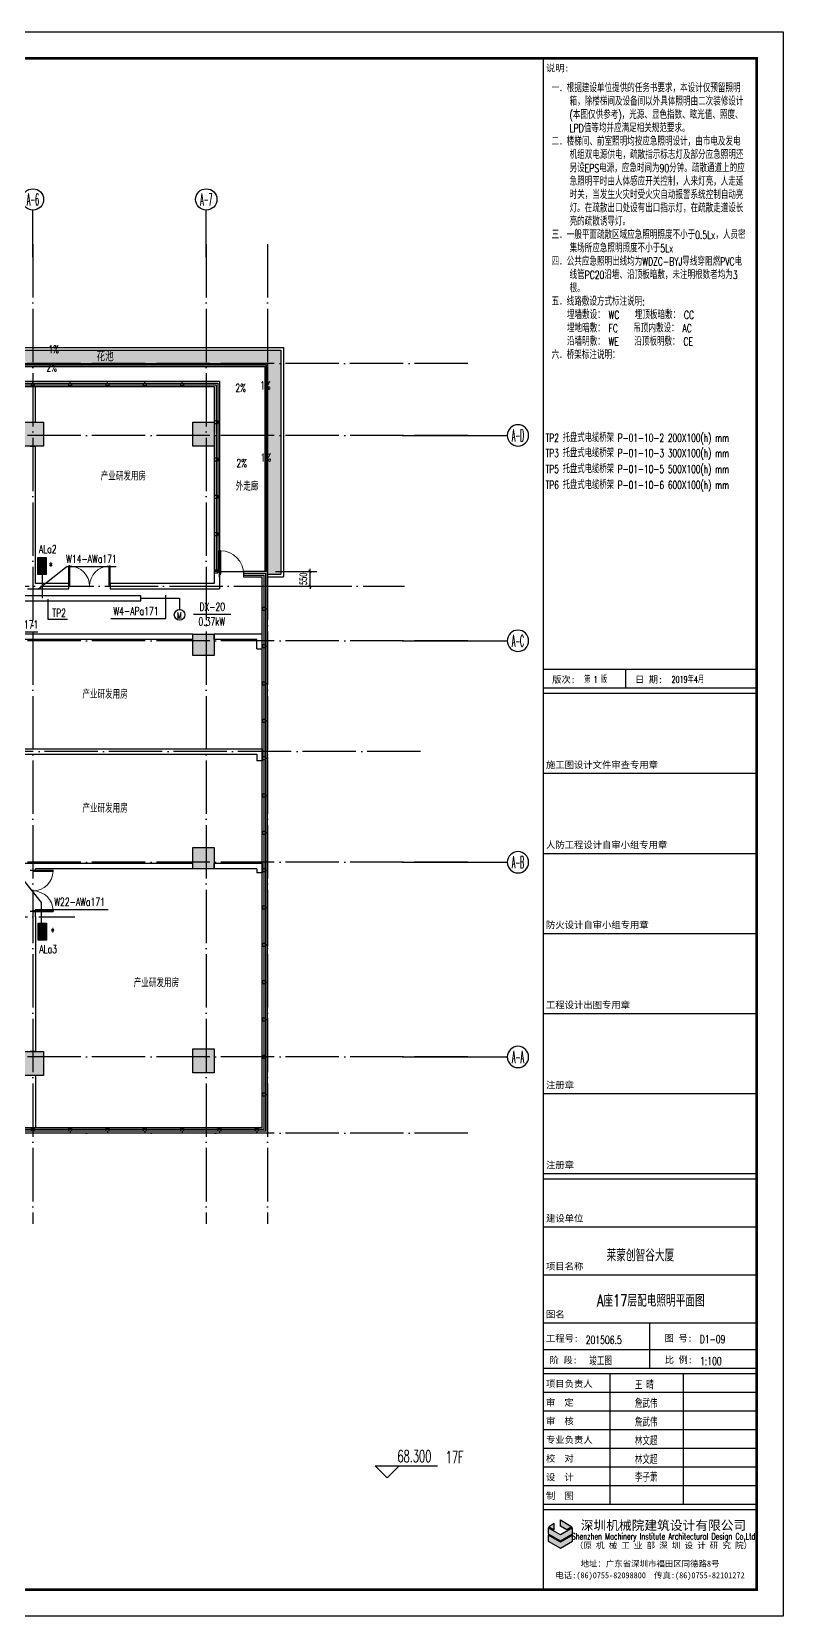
# Model space of a CAD drawing. Extents: x 1980812 to 2226895, y -554123 to 281606.
# Drawn here: x 2036719 to 2064912, y -204044 to -144644 of the extents above; entities that cross this region are included whole.
import ezdxf
from ezdxf.enums import TextEntityAlignment as Align

# ---------------------------------------------------------------- set-up
doc = ezdxf.new("R2010")
doc.units = 0
doc.header["$LTSCALE"] = 1000
doc.header["$MEASUREMENT"] = 0
doc.linetypes.add('DOTE', pattern=[2.42, 2, -0.2, 0.02, -0.2])
doc.layers.get('Defpoints').update_dxf_attribs({"color": 8})
for name, color, linetype in [('$TD_AUDIT_GENERATED_(158)', 8, 'Continuous'), ('$TD_AUDIT_GENERATED_(1F3)', 7, 'Continuous'), ('$TD_AUDIT_GENERATED_(24E)', 8, 'Continuous'), ('$TD_AUDIT_GENERATED_(2762)', 8, 'Continuous'), ('$TD_AUDIT_GENERATED_(276D)', 8, 'Continuous'), ('$TD_AUDIT_GENERATED_(FFA)', 8, 'Continuous'), ('1', 1, 'Continuous'), ('7', 7, 'Continuous'), ('A-FLOR-LAND', 8, 'Continuous'), ('AXIS', 7, 'Continuous'), ('AXIS_TEXT', 7, 'Continuous'), ('COLU', 8, 'Continuous'), ('COLU_HATCH', 8, 'Continuous'), ('CURTWALL', 8, 'Continuous'), ('DIM_ELEV', 8, 'Continuous'), ('DIM_SYMB', 8, 'Continuous'), ('dote', 8, 'DOTE'), ('DQ1', 1, 'Continuous'), ('DQ2', 2, 'Continuous'), ('DQ7', 7, 'Continuous'), ('DQK1', 1, 'Continuous'), ('DQK7', 7, 'Continuous'), ('DQqj', 1, 'Continuous'), ('PUB_DIM', 8, 'Continuous'), ('PUB_TEXT', 8, 'Continuous'), ('TK', 1, 'Continuous'), ('WALL', 7, 'Continuous'), ('WINDOW', 8, 'Continuous')]:
    doc.layers.add(name, color=color, linetype=linetype)
doc.styles.add('_TCH_AXIS', font='COMPLEX', dxfattribs={"bigfont": 'GBCBIG'})
doc.styles.add('_TCH_DIM', font='SIMPLEX', dxfattribs={"bigfont": 'GBCBIG'})
doc.styles.add('_TCH_DIM_T3', font='SIMPLEX', dxfattribs={"width": 0.705882, "bigfont": 'GBCBIG'})
doc.styles.add('COMPLEX', font='COMPLEX')
doc.styles.add('D8', font='txtw.shx', dxfattribs={"width": 0.7, "bigfont": 'hztxtw.shx'})
doc.styles.add('HEITI', font='simplex.shx', dxfattribs={"width": 0.6, "bigfont": 'hztxt.shx'})
doc.styles.add('HZTXTW', font='txtw.shx', dxfattribs={"width": 0.6, "bigfont": 'hztxtw.shx'})
doc.styles.add('SONGTI', font='', dxfattribs={"width": 1.1})
doc.styles.get('SONGTI').set_extended_font_data('NSimSun')
doc.dimstyles.new('_TCH_ARCH&&100', dxfattribs={"dimtxt": 255, "dimasz": 100, "dimexe": 250, "dimexo": 300, "dimgap": 122.5, "dimtad": 1, "dimdec": 0, "dimzin": 0, "dimdsep": 46, "dimtxsty": '_TCH_DIM_T3', "dimblk": 'ARCHTICK', "dimcen": 0.09, "dimclrt": 7, "dimazin": 2, "dimtfac": 1, "dimtdec": 0, "dimtix": 1, "dimtmove": 2, "dimatfit": 3, "dimfxl": 1, "dimtolj": 1, "dimtzin": 0, "dimarcsym": 0})

# ---------------------------------------------------------------- blocks, each defined once
blk = doc.blocks.new('_AXISO')
blk.add_circle((0, 0), 0.5)
at = {"layer": 'AXIS_TEXT', "style": 'COMPLEX', "width": 1.041667}
blk.add_attdef('A', text='', height=0.56, dxfattribs=at).set_placement((-0.25, -0.28), (0.25, -0.28), align=Align.FIT)
blk = doc.blocks.new('$TD_AUDIT_GENERATED_(9F)')
at = {"layer": 'AXIS'}
for p, q in [((40100, 29979), (40100, 31745)), ((46600, 29979), (46600, 31745)), ((53944, 23300), (57893, 23300)), ((53944, 15600), (57893, 15600)), ((53944, 7300), (57893, 7300)), ((53944, 0), (57893, 0))]:
    blk.add_line(p, q, dxfattribs=at)
at = {"layer": 'dote'}
for p, q in [((40100, 30469), (40100, -6248)), ((46600, 30469), (46600, -6248)), ((48900, 30469), (48900, -6248)), ((56411, 26000), (-8456, 26000)), ((56413, 23300), (-8454, 23300)), ((56413, 15600), (-8454, 15600)), ((54631, 11450), (37209, 11450)), ((56413, 7300), (-8454, 7300)), ((56413, 0), (-8454, 0)), ((56413, -2850), (-8454, -2850))]:
    blk.add_line(p, q, dxfattribs=at)
at = {"layer": 'AXIS'}
ref = blk.add_blockref('_AXISO', (40100, 32145), dxfattribs=dict(at, xscale=800, yscale=800, zscale=800))
ref.add_attrib('A', 'A-6', dxfattribs={"layer": 'AXIS_TEXT', "height": 452.5, "style": '_TCH_AXIS', "width": 0.344262}).set_placement((39874, 31919), (40326, 31919), align=Align.FIT)
ref = blk.add_blockref('_AXISO', (46600, 32145), dxfattribs=dict(at, xscale=800, yscale=800, zscale=800))
ref.add_attrib('A', 'A-7', dxfattribs={"layer": 'AXIS_TEXT', "height": 452.5, "style": '_TCH_AXIS', "width": 0.344262}).set_placement((46374, 31919), (46826, 31919), align=Align.FIT)
ref = blk.add_blockref('_AXISO', (58293, 23300), dxfattribs=dict(at, xscale=-800, yscale=800, zscale=800))
ref.add_attrib('A', 'A-D', dxfattribs={"layer": 'AXIS_TEXT', "height": 452.5, "style": '_TCH_AXIS', "width": 0.328125}).set_placement((58066, 23074), (58519, 23074), align=Align.FIT)
ref = blk.add_blockref('_AXISO', (58293, 15600), dxfattribs=dict(at, xscale=-800, yscale=800, zscale=800))
ref.add_attrib('A', 'A-C', dxfattribs={"layer": 'AXIS_TEXT', "height": 452.5, "style": '_TCH_AXIS', "width": 0.33871}).set_placement((58066, 15374), (58519, 15374), align=Align.FIT)
ref = blk.add_blockref('_AXISO', (58293, 7300), dxfattribs=dict(at, xscale=-800, yscale=800, zscale=800))
ref.add_attrib('A', 'A-B', dxfattribs={"layer": 'AXIS_TEXT', "height": 452.5, "style": '_TCH_AXIS', "width": 0.328125}).set_placement((58066, 7074), (58519, 7074), align=Align.FIT)
ref = blk.add_blockref('_AXISO', (58293, 0), dxfattribs=dict(at, xscale=-800, yscale=800, zscale=800))
ref.add_attrib('A', 'A-A', dxfattribs={"layer": 'AXIS_TEXT', "height": 452.5, "style": '_TCH_AXIS', "width": 0.323077}).set_placement((58066, -226), (58519, -226), align=Align.FIT)
blk = doc.blocks.new('$DorLib2D$00000002')
for p, q in [((-0.5, 0), (-0.5, 0.4875)), ((-0.475, 0.4875), (-0.5, 0.4875)), ((-0.475, 0), (-0.475, 0.4875)), ((0.475, 0), (0.475, 0.4875)), ((0.475, 0.4875), (0.5, 0.4875)), ((0.5, 0), (0.5, 0.4875)), ((-0.5, 0), (-0.475, 0)), ((0.5, 0), (0.475, 0))]:
    blk.add_line(p, q)
at = {"lineweight": 13}
for centre, start, end in [((-0.4875, 0), 0, 88.53072), ((0.4875, 0), 91.46928, 180)]:
    blk.add_arc(centre, 0.4875, start, end, dxfattribs=at)
blk = doc.blocks.new('$DorLib2D$00000001')
for p, q in [((0.45, 0.975), (0.5, 0.975)), ((0.45, 0), (0.45, 0.975)), ((0.5, 0), (0.5, 0.975)), ((0.5, 0), (0.45, 0))]:
    blk.add_line(p, q)
at = {"lineweight": 13}
blk.add_arc((0.475, 0), 0.975, 91.46928, 180, dxfattribs=at)
blk = doc.blocks.new('A$C204647D6')
at = {"layer": 'A-FLOR-LAND'}
h = blk.add_hatch(dxfattribs=at)
h.set_pattern_fill('GRASS', color=256, scale=50, angle=180)
h.set_pattern_definition([(270, (3055315.91, -461100.08), (99.7795475, -99.7795475), [26.458066, -173.101015]), (225, (3055315.91, -461100.08), (99.7796155, -99.7796155), [26.458066, -114.651615]), (315, (3055315.91, -461100.08), (99.7796155, 99.7796155), [26.458066, -114.651615])])
h.paths.add_polyline_path([(49400, -5200), (48900, -5200), (48900, 2700), (32150, 2700), (32150, 3200), (49400, 3200)])
at = {"layer": '$TD_AUDIT_GENERATED_(158)'}
for p, q in [((32050, 3300), (49500, 3300)), ((32150, 3200), (49400, 3200)), ((49400, 3200), (49400, -5200)), ((49500, 3300), (49500, -5300)), ((48900, -5200), (49400, -5200)), ((48900, -5300), (49500, -5300))]:
    blk.add_line(p, q, dxfattribs=at)
at = {"layer": '$TD_AUDIT_GENERATED_(24E)'}
for p, q in [((32150, 2700), (48900, 2700)), ((32250, 2650), (48850, 2650)), ((32250, 2580), (48800, 2580)), ((48800, 2600), (48800, -5100)), ((48850, 2650), (48850, -5100)), ((48900, 2700), (48900, -5100))]:
    blk.add_line(p, q, dxfattribs=at)
at = {"layer": 'CURTWALL'}
for p, q in [((35550, 2030), (40100, 2030)), ((35550, 1963), (40100, 1963)), ((35550, 1897), (40100, 1897)), ((35550, 1830), (40100, 1830)), ((40100, 2030), (47100, 2030)), ((40100, 1963), (47033, 1963)), ((40100, 1897), (46967, 1897)), ((40100, 1830), (46900, 1830)), ((46900, 1830), (46900, -5100)), ((46967, 1897), (46967, -5100)), ((47033, 1963), (47033, -5100)), ((47100, 2030), (47100, -5100)), ((47100, -5100), (46900, -5100)), ((47100, -5300), (47100, -5100)), ((48900, -5100), (48000, -5100)), ((48000, -5100), (48000, -5300)), ((48000, -5167), (48833, -5167)), ((48000, -5233), (48767, -5233)), ((48000, -5300), (48700, -5300)), ((48700, -25950), (48700, -5300)), ((48767, -26017), (48767, -5233)), ((48833, -26083), (48833, -5167)), ((48900, -26150), (48900, -5100)), ((40100, -25950), (35900, -25950)), ((40100, -26017), (35900, -26017)), ((40100, -26083), (35900, -26083)), ((48700, -25950), (40100, -25950)), ((48767, -26017), (40100, -26017)), ((48833, -26083), (40100, -26083)), ((40100, -26150), (35900, -26150)), ((48900, -26150), (40100, -26150))]:
    blk.add_line(p, q, dxfattribs=at)
at = {"layer": 'DIM_SYMB'}
for points in [[(41593, 2939, 0, 0, 0), (40656, 2939, 80, 0, 0), (40356, 2939, 0, 0, 0)], [(47893, 2588, 0, 0, 0), (48269, 1343, 80, 0, 0), (48355, 1056, 0, 0, 0)], [(49078, 2638, 0, 0, 0), (49078, 1337, 80, 0, 0), (49078, 1037, 0, 0, 0)], [(41501, 2206, 0, 0, 0), (40490, 2269, 80, 0, 0), (40191, 2287, 0, 0, 0)], [(49093, -1593, 0, 0, 0), (49093, -292, 80, 0, 0), (49093, 8, 0, 0, 0)], [(47934, -1848, 0, 0, 0), (48310, -603, 80, 0, 0), (48396, -316, 0, 0, 0)]]:
    blk.add_lwpolyline(points, format="xyseb", dxfattribs=at)
at = {"layer": 'dote'}
for p, q in [((6500, -5650), (54032, -5650)), ((-5658, -18050), (41673, -18050))]:
    blk.add_line(p, q, dxfattribs=at)
at = {"layer": 'WALL'}
for p, q in [((40200, 500), (40200, 1830)), ((40000, 500), (40200, 500)), ((40000, -400), (40200, -400)), ((40200, -5550), (40200, -400)), ((46900, -5100), (46900, -5550)), ((47100, -5100), (46900, -5100)), ((47100, -5100), (47100, -5750)), ((39900, -5750), (40100, -5750)), ((40100, -5750), (41450, -5750)), ((41450, -5550), (40200, -5550)), ((41450, -5750), (41450, -5550)), ((46900, -5550), (43000, -5550)), ((43000, -5550), (43000, -5750)), ((43000, -5750), (47100, -5750)), ((46100, -7450), (37700, -7450)), ((46100, -7650), (37900, -7650)), ((46100, -7650), (46100, -7450)), ((48600, -7450), (46900, -7450)), ((46900, -7650), (46900, -7450)), ((48500, -7650), (46900, -7650)), ((48500, -8000), (48500, -7650)), ((48700, -7450), (48600, -7450)), ((48700, -7650), (48700, -7450)), ((48700, -7650), (48700, -7650)), ((48700, -8000), (48700, -7650)), ((48500, -8000), (48700, -8000)), ((37900, -11750), (48600, -11750)), ((48600, -11750), (48700, -11750)), ((48700, -11750), (48700, -11950)), ((37900, -11950), (48500, -11950)), ((48500, -11950), (48500, -12200)), ((48700, -12200), (48500, -12200)), ((48700, -11950), (48700, -12200)), ((48700, -11950), (48700, -11950)), ((40100, -16050), (37900, -16050)), ((40000, -16300), (40200, -16300)), ((46100, -16050), (40100, -16050)), ((40200, -16300), (40200, -16250)), ((46100, -16250), (40200, -16250)), ((46100, -16250), (46100, -16050)), ((48700, -16050), (46900, -16050)), ((46900, -16250), (46900, -16050)), ((48500, -16250), (46900, -16250)), ((48500, -16250), (48500, -16400)), ((48700, -16400), (48500, -16400)), ((48700, -16050), (48700, -16400)), ((40200, -17850), (40000, -17850)), ((40200, -18050), (40200, -17850)), ((40200, -18050), (40200, -23100)), ((40200, -23100), (40000, -23100)), ((40200, -24000), (40000, -24000)), ((40200, -24000), (40200, -25950))]:
    blk.add_line(p, q, dxfattribs=at)
at = {"layer": 'WINDOW'}
blk.add_line((47100, -5100), (48000, -5100), dxfattribs=at)
for name, p, xscale, yscale, zscale, rotation in [('$DorLib2D$00000001', (47550, -5200), -900, 900, -900, 2.430883293544367e-09), ('$DorLib2D$00000002', (42225, -5650), -1550, 1550, -1550, 2.439905663796576e-09), ('$DorLib2D$00000002', (40100, -17075), -1550, 1550, -1550, 270.0000000041565)]:
    blk.add_blockref(name, p, dxfattribs=dict(at, xscale=xscale, yscale=yscale, zscale=zscale, rotation=rotation))
at = {"layer": '$TD_AUDIT_GENERATED_(1F3)', "style": 'HZTXTW', "width": 0.6}
blk.add_text('\\M+5BBA8\\M+5B3D8', height=400, rotation=0.00057, dxfattribs=at).set_placement((42805, 2977), align=Align.MIDDLE_CENTER)
at = {"layer": 'PUB_TEXT', "style": '_TCH_DIM', "width": 0.705882}
for s, p in [('1%', (40680, 3077)), ('2%', (40608, 2400)), ('2%', (47692, 1631)), ('1%', (48621, 1725)), ('2%', (47733, -1189)), ('1%', (48636, -977))]:
    blk.add_text(s, height=297.5, dxfattribs=at).set_placement(p)
blk = doc.blocks.new('A$C1FE24B19')
at = {"layer": '$TD_AUDIT_GENERATED_(1F3)', "style": 'D8', "width": 0.7}
for p in [(43491, -1537), (42805, -9712), (42805, -13987), (44731, -20529)]:
    blk.add_text('\\M+5B2FA\\M+5D2B5\\M+5D1D0\\M+5B7A2\\M+5D3C3\\M+5B7BF', height=300, rotation=0.00057, dxfattribs=at).set_placement(p, align=Align.MIDDLE_CENTER)
blk = doc.blocks.new('$TD_AUDIT_GENERATED_(2768)')
at = {"layer": '$TD_AUDIT_GENERATED_(276D)'}
blk.add_line((115028288, 22648046), (115028222, 22648046), dxfattribs=at)
for points in [[(115028222, 22648096), (115028225, 22648096), (115028225, 22647996), (115028222, 22647996)], [(115028288, 22648096), (115028422, 22648096), (115028422, 22647996), (115028288, 22647996)]]:
    blk.add_lwpolyline(points, close=True, dxfattribs=at)
blk = doc.blocks.new('$TD_AUDIT_GENERATED_(27E6)')
at = {"layer": 'WINDOW'}
for p, rotation in [((-22607946, 115030252), 270), ((-22606546, 115030252), 270), ((-22605146, 115030252), 270), ((-22603746, 115030252), 270), ((-22602346, 115030252), 270), ((22688146, -115054372), 90), ((22689546, -115054372), 90), ((22690946, -115054372), 90), ((22692346, -115054372), 90), ((22693746, -115054372), 90), ((22695146, -115054372), 90), ((22696546, -115054372), 90)]:
    blk.add_blockref('$TD_AUDIT_GENERATED_(2768)', p, dxfattribs=dict(at, rotation=rotation))
at = {"layer": 'WINDOW', "xscale": -1}
for p in [(115075322, -22647546), (115075322, -22648946), (115075322, -22650346), (115075322, -22651746), (115075322, -22653146), (115077122, -22654546), (115077122, -22655946), (115077122, -22657346), (115077122, -22658746), (115077122, -22660146), (115077122, -22661546), (115077122, -22662946), (115077122, -22664346), (115077122, -22665746), (115077122, -22667146), (115077122, -22668546), (115077122, -22669946), (115077122, -22671346), (115077122, -22672746)]:
    blk.add_blockref('$TD_AUDIT_GENERATED_(2768)', p, dxfattribs=at)
blk = doc.blocks.new('$TD_AUDIT_GENERATED_(3B77)')
at = {"layer": 'COLU_HATCH'}
h = blk.add_hatch(color=256, dxfattribs=at)
h.dxf.hatch_style = 1
h.paths.add_polyline_path([(39700, 23800), (40500, 23800), (40500, 22900), (39700, 22900)])
h = blk.add_hatch(color=256, dxfattribs=at)
h.dxf.hatch_style = 1
h.paths.add_polyline_path([(46100, 23800), (46900, 23800), (46900, 22900), (46100, 22900)])
h = blk.add_hatch(color=256, dxfattribs=at)
h.dxf.hatch_style = 1
h.paths.add_polyline_path([(46900, 15850), (46900, 15050), (46100, 15050), (46100, 15850)])
h = blk.add_hatch(color=256, dxfattribs=at)
h.dxf.hatch_style = 1
h.paths.add_polyline_path([(46100, 7050), (46100, 7850), (46900, 7850), (46900, 7050)])
h = blk.add_hatch(color=256, dxfattribs=at)
h.dxf.hatch_style = 1
h.paths.add_polyline_path([(39700, 200), (40500, 200), (40500, -700), (39700, -700)])
h = blk.add_hatch(color=256, dxfattribs=at)
h.dxf.hatch_style = 1
h.paths.add_polyline_path([(46100, -600), (46100, 300), (46900, 300), (46900, -600)])
at = {"layer": 'COLU'}
for points in [[(39700, 23800), (40500, 23800), (40500, 22900), (39700, 22900)], [(46100, 23800), (46900, 23800), (46900, 22900), (46100, 22900)], [(46900, 15850), (46900, 15050), (46100, 15050), (46100, 15850)], [(46100, 7050), (46100, 7850), (46900, 7850), (46900, 7050)], [(39700, 200), (40500, 200), (40500, -700), (39700, -700)], [(46100, -600), (46100, 300), (46900, 300), (46900, -600)]]:
    blk.add_lwpolyline(points, close=True, dxfattribs=at)
blk = doc.blocks.new('_ArchTick')
at = {"color": 0, "linetype": 'ByBlock', "const_width": 0.4}
blk.add_lwpolyline([(-0.5, -0.5), (0.5, 0.5)], dxfattribs=at)
blk = doc.blocks.new('*D221')
at = {"layer": 'Defpoints', "color": 0, "transparency": 16777216}
for p in [(2045567, -164878), (2047159, -164878), (2045567, -165428)]:
    blk.add_point(p, dxfattribs=at)
at = {"layer": 'PUB_DIM', "color": 0, "lineweight": -2, "transparency": 16777216}
for p, q in [((2045867, -164878), (2047409, -164878)), ((2047159, -164878), (2047159, -164778)), ((2047159, -165428), (2047159, -164878)), ((2045867, -165428), (2047409, -165428)), ((2047159, -165428), (2047159, -165528))]:
    blk.add_line(p, q, dxfattribs=at)
at = {"layer": 'PUB_DIM', "color": 0, "lineweight": -2, "transparency": 16777216, "xscale": 100, "yscale": 100, "zscale": 100}
for p, rotation in [((2047159, -164878), 270), ((2047159, -165428), 90)]:
    blk.add_blockref('_ArchTick', p, dxfattribs=dict(at, rotation=rotation))
at = {"layer": 'PUB_DIM', "color": 7, "transparency": 16777216, "insert": (2046909, -165153), "char_height": 255, "attachment_point": 5, "rotation": 90, "style": '_TCH_DIM_T3'}
blk.add_mtext('\\A1;550', dxfattribs=at)
blk = doc.blocks.new('*X245')
at = {"color": 0}
for p, q in [((8700, 8370), (9500, 8370)), ((8700, 8340), (9500, 8340)), ((8700, 8310), (9500, 8310)), ((8700, 8280), (9500, 8280)), ((8700, 8250), (9500, 8250)), ((8700, 8220), (9500, 8220)), ((8700, 8190), (9500, 8190)), ((8700, 8160), (9500, 8160)), ((8700, 8130), (9500, 8130)), ((8700, 8100), (9500, 8100)), ((8700, 8070), (9500, 8070)), ((8700, 8040), (9500, 8040)), ((8700, 8010), (9500, 8010))]:
    blk.add_line(p, q, dxfattribs=at)
blk = doc.blocks.new('XM')
at = {"layer": '1'}
for p, q in [((320, 168), (-320, 168)), ((-320, 168), (-320, -152)), ((320, -152), (320, 168)), ((-320, -152), (320, -152))]:
    blk.add_line(p, q, dxfattribs=at)
at = {"layer": '1', "xscale": 0.8, "yscale": 0.8, "zscale": 0.8}
blk.add_blockref('*X245', (-7280, -6552), dxfattribs=at)
blk = doc.blocks.new('dj')
at = {"layer": 'DQK1'}
blk.add_circle((0, 0), 200, dxfattribs=at)
at = {"layer": 'DQK7', "style": 'D8', "width": 0.7}
blk.add_text('M', height=250, dxfattribs=at).set_placement((-100, -150))
blk = doc.blocks.new('tu kuang A1 A')
at = {"layer": 'TK'}
h = blk.add_hatch(color=256, dxfattribs=at)
h.paths.add_polyline_path([(75976, 3247), (75738, 3384), (75738, 3611), (76172, 3360)])
h.paths.add_polyline_path([(75303, 3360), (75499, 3247), (75499, 3473)])
h.paths.add_polyline_path([(75280, 3095), (75738, 2831), (76195, 3095), (76195, 3321), (75738, 3057), (75280, 3321)])
h.paths.add_polyline_path([(75738, 2553), (76195, 2817), (76195, 3043), (75738, 2779), (75280, 3043), (75280, 2817)])
for p, q in [((75100, 1000), (75100, 58400)), ((83100, 1000), (83100, 58400)), ((75100, 35500), (83100, 35500)), ((78187, 34800), (78187, 35500)), ((75100, 34800), (83100, 34800)), ((75100, 34600), (83100, 34600)), ((75100, 31600), (83100, 31600)), ((75100, 28600), (83100, 28600)), ((75100, 25600), (83100, 25600)), ((75100, 22600), (83100, 22600)), ((75100, 19600), (83100, 19600)), ((75100, 16600), (83100, 16600)), ((75100, 16400), (83100, 16400)), ((75100, 16400), (83100, 16400)), ((75100, 16400), (83100, 16400)), ((75100, 16400), (83100, 16400)), ((75100, 16400), (83100, 16400)), ((75100, 14600), (83100, 14600)), ((75100, 14600), (83100, 14600)), ((75100, 14600), (83100, 14600)), ((75100, 14600), (83100, 14600)), ((75100, 14600), (83100, 14600)), ((75100, 12800), (83100, 12800)), ((75100, 11000), (83100, 11000)), ((79087, 9286), (79087, 11000)), ((75100, 10000), (83100, 10000)), ((75100, 9300), (83100, 9300)), ((75100, 9300), (83100, 9300)), ((75100, 9300), (83100, 9300)), ((75100, 9100), (83100, 9100)), ((77600, 4200), (77600, 9100)), ((80350, 4200), (80350, 9100)), ((75100, 8400), (83100, 8400)), ((75100, 7700), (83100, 7700)), ((75100, 7000), (83100, 7000)), ((75100, 6300), (83100, 6300)), ((75100, 5600), (83100, 5600)), ((75100, 4900), (83100, 4900)), ((75100, 4200), (83100, 4200)), ((75100, 4000), (83100, 4000)), ((83100, 1000), (75100, 1000))]:
    blk.add_line(p, q, dxfattribs=at)
for points in [[(0, 59400), (84100, 59400), (84100, 0), (0, 0)], [(75976, 3247), (75738, 3384), (75738, 3611), (76172, 3360)], [(75280, 3095), (75738, 2831), (76195, 3095), (76195, 3321), (75738, 3057), (75280, 3321)], [(75738, 2553), (76195, 2817), (76195, 3043), (75738, 2779), (75280, 3043), (75280, 2817)], [(75303, 3360), (75499, 3247), (75499, 3473)]]:
    blk.add_lwpolyline(points, close=True, dxfattribs=at)
at = {"layer": 'TK', "const_width": 100}
blk.add_lwpolyline([(83100, 1000), (83100, 58400), (2500, 58400), (2500, 1000)], close=True, dxfattribs=at)
at = {"layer": '7', "style": 'D8', "width": 0.7}
for s, height, p in [('\\M+5B5DA 1 \\M+5B0E6', 250, (76625, 34995)), ('2019\\M+5C4EA4\\M+5D4C2', 250, (79909, 34997)), ('201506.5', 300, (76689, 10210)), ('\\M+5BFA2\\M+5B9A4\\M+5CDBC', 300, (76820, 9408)), ('1:100', 300, (80977, 9415)), ('\\M+5CDF5 \\M+5C7E7', 300, (78530, 8510)), ('\\M+5D5B2\\M+5CEE4\\M+5CEB0', 300, (78530, 7816)), ('\\M+5D5B2\\M+5CEE4\\M+5CEB0', 300, (78530, 7116)), ('\\M+5C1D6\\M+5CEC4\\M+5B3AC', 300, (78530, 6414)), ('\\M+5C1D6\\M+5CEC4\\M+5B3AC', 300, (78530, 5714)), ('\\M+5C0EE\\M+5D7D3\\M+5CFF4', 300, (78530, 5048))]:
    blk.add_text(s, height=height, dxfattribs=at).set_placement(p)
at = {"layer": '7', "color": 1, "style": 'D8', "width": 0.7}
blk.add_text('\\M+5C0B3\\M+5C3C9\\M+5B4B4\\M+5D6C7\\M+5B9C8\\M+5B4F3\\M+5CFC3', height=450, dxfattribs=at).set_placement((77472, 13307))
at = {"layer": 'TK', "style": 'SONGTI'}
for s, p in [('\\M+5CBB5\\M+5C3F7:', (75198, 57909)), ('\\M+5B0E6\\M+5B4CE:', (75428, 34992)), ('\\M+5C8D5 \\M+5C6DA:', (78532, 34992)), ('\\M+5CAA9\\M+5B9A4\\M+5CDBC\\M+5C9E8\\M+5BCC6\\M+5CEC4\\M+5BCFE\\M+5C9F3\\M+5B2E9\\M+5D7A8\\M+5D3C3\\M+5D5C2', (75198, 31792)), ('\\M+5C8CB\\M+5B7C0\\M+5B9A4\\M+5B3CC\\M+5C9E8\\M+5BCC6\\M+5D7D4\\M+5C9F3\\M+5D0A1\\M+5D7E9\\M+5D7A8\\M+5D3C3\\M+5D5C2', (75198, 28792)), ('\\M+5B7C0\\M+5BBF0\\M+5C9E8\\M+5BCC6\\M+5D7D4\\M+5C9F3\\M+5D0A1\\M+5D7E9\\M+5D7A8\\M+5D3C3\\M+5D5C2', (75198, 25792)), ('\\M+5B9A4\\M+5B3CC\\M+5C9E8\\M+5BCC6\\M+5B3F6\\M+5CDBC\\M+5D7A8\\M+5D3C3\\M+5D5C2', (75198, 22792)), ('\\M+5D7A2\\M+5B2E1\\M+5D5C2', (75198, 19792)), ('\\M+5D7A2\\M+5B2E1\\M+5D5C2', (75198, 16792)), ('\\M+5BDA8\\M+5C9E8\\M+5B5A5\\M+5CEBB', (75198, 14792)), ('\\M+5CFEE\\M+5C4BF\\M+5C3FB\\M+5B3C6', (75198, 12992)), ('\\M+5CDBC\\M+5C3FB', (75198, 11192)), ('\\M+5B9A4\\M+5B3CC\\M+5BAC5:', (75198, 10294)), ('\\M+5B1C8 \\M+5C0FD:', (79649, 9492)), ('\\M+5CFEE\\M+5C4BF\\M+5B8BA\\M+5D4F0\\M+5C8CB', (75198, 8592)), ('\\M+5C9F3  \\M+5B6A8', (75198, 7892)), ('\\M+5C9F3  \\M+5BACB', (75198, 7192)), ('\\M+5D7A8\\M+5D2B5\\M+5B8BA\\M+5D4F0\\M+5C8CB', (75198, 6492)), ('\\M+5D0A3  \\M+5B6D4', (75198, 5792)), ('\\M+5C9E8  \\M+5BCC6', (75198, 5092)), ('\\M+5D6C6  \\M+5CDBC', (75198, 4392))]:
    blk.add_text(s, height=250, dxfattribs=at).set_placement(p)
for s, p in [('\\M+5CDBC \\M+5BAC5:', (80166, 10425)), ('\\M+5BDD7 \\M+5B6CE:', (75853, 9606))]:
    blk.add_text(s, height=250, dxfattribs=at).set_placement(p, align=Align.MIDDLE_CENTER)
for s, height, p in [('\\M+5C9EE\\M+5DBDA\\M+5BBFA\\M+5D0B5\\M+5D4BA\\M+5BDA8\\M+5D6FE\\M+5C9E8\\M+5BCC6\\M+5D3D0\\M+5CFDE\\M+5B9AB\\M+5CBBE', 350, (79605, 3238)), ('\\M+5A3A8\\M+5D4AD \\M+5BBFA \\M+5D0B5 \\M+5B9A4 \\M+5D2B5 \\M+5B2BF \\M+5C9EE \\M+5DBDA \\M+5C9E8 \\M+5BCC6 \\M+5D1D0 \\M+5BEBF \\M+5D4BA\\M+5A3A9', 228, (79605, 2543)), ('\\M+5B5D8\\M+5D6B7\\M+5A3BA\\M+5B9E3\\M+5B6AB\\M+5CAA1\\M+5C9EE\\M+5DBDA\\M+5CAD0\\M+5B8A3\\M+5CCEF\\M+5C7F8\\M+5CDAC\\M+5B5C2\\M+5C2B78\\M+5BAC5', 225.625, (79100, 1860)), ('\\M+5B5E7\\M+5BBB0:(86)0755-82098800  \\M+5B4AB\\M+5D5E6:(86)0755-82101272', 225.62, (79100, 1424))]:
    blk.add_text(s, height=height, dxfattribs=at).set_placement(p, align=Align.CENTER)
at = {"layer": 'TK', "style": 'HEITI', "width": 0.7}
blk.add_text('Shenzhen Machinery Institute Architectural Design Co,Ltd', height=229, dxfattribs=at).set_placement((79605, 2884), align=Align.CENTER)

msp = doc.modelspace()

# ---------------------------------------------------------------- linework, layer by layer
at = {"layer": 'DIM_ELEV'}
for p, q in [((2050057.1, -198855.2), (2049607.1, -198405.2)), ((2049607.1, -198405.2), (2051940.8, -198405.2)), ((2050057.1, -198855.2), (2050507.1, -198405.2))]:
    msp.add_line(p, q, dxfattribs=at)
at = {"layer": 'DQ2'}
msp.add_line((2037114.9, -164991.2), (2037114.9, -165876.3), dxfattribs=at)
for points in [[(2040811.5, -165877.9), (2042267.1, -165877.9), (2042267.1, -166303.3)], [(2037088, -178056.2), (2037088, -177282.5), (2036367, -176373.5)]]:
    msp.add_lwpolyline(points, dxfattribs=at)
at = {"layer": 'DQ7'}
for p, q in [((2038044.7, -164687.3), (2036975.6, -165537.8)), ((2038044.7, -164687.3), (2039891.5, -164687.3)), ((2037332.7, -166677.6), (2037332.7, -165911.3)), ((2041754, -166641), (2041754, -165769.5)), ((2038068, -166677.6), (2037332.7, -166677.6)), ((2039683.8, -166641), (2041754, -166641)), ((2042786.8, -166482.6), (2044195, -166482.6)), ((2034772.2, -167145.5), (2036955.4, -167145.5)), ((2036855.3, -177544.8), (2039592, -177544.8))]:
    msp.add_line(p, q, dxfattribs=at)
at = {"layer": 'DQqj', "ltscale": 0.15}
for p, q in [((2026727.3, -165777.9), (2040811.5, -165777.9)), ((2027576.9, -165977.9), (2040811.5, -165977.9)), ((2040811.5, -165977.9), (2040811.5, -165777.9))]:
    msp.add_line(p, q, dxfattribs=at)

# ---------------------------------------------------------------- block references
at = {"layer": '$TD_AUDIT_GENERATED_(1F3)'}
msp.add_blockref('A$C1FE24B19', (1996666.5, -159777.9), dxfattribs=at)
at = {"layer": '$TD_AUDIT_GENERATED_(2762)'}
msp.add_blockref('$TD_AUDIT_GENERATED_(27E6)', (1996666.5, -159777.9), dxfattribs=at)
at = {"layer": '$TD_AUDIT_GENERATED_(FFA)'}
msp.add_blockref('A$C204647D6', (1996666.5, -159777.9), dxfattribs=at)
at = {"layer": 'COLU'}
msp.add_blockref('$TD_AUDIT_GENERATED_(3B77)', (1996666.5, -183077.9), dxfattribs=at)
at = {"layer": 'DQ1', "ltscale": 0.15}
msp.add_blockref('dj', (2042267.1, -166503.3), dxfattribs=at)
at = {"layer": 'DQ2'}
msp.add_blockref('tu kuang A1 A', (1980812.3, -204044.1), dxfattribs=at)
at = {"layer": 'DQ2', "xscale": -1, "rotation": 270}
for p in [(2037098.9, -164671.2), (2037112, -178376.2)]:
    msp.add_blockref('XM', p, dxfattribs=at)
at = {"layer": 'WALL'}
msp.add_blockref('$TD_AUDIT_GENERATED_(9F)', (1996666.5, -183077.9), dxfattribs=at)

# ---------------------------------------------------------------- texts
at = {"layer": '$TD_AUDIT_GENERATED_(1F3)', "style": 'D8', "width": 0.7}
msp.add_text('\\M+5CDE2\\M+5D7DF\\M+5C0C8', height=300, rotation=0.000571, dxfattribs=at).set_placement((2044798.7, -161696.2), align=Align.MIDDLE_CENTER)
at = {"layer": '7', "style": 'D8', "width": 0.7}
msp.add_text('D1-09', height=300, dxfattribs=at).set_placement((2061776.8, -193803.2))
at = {"layer": 'DIM_ELEV', "color": 7, "style": 'HZTXTW', "width": 0.6}
for s, p in [('68.300', (2050437.9, -198267.6)), ('17F', (2052249.6, -198301.1))]:
    msp.add_text(s, height=450, dxfattribs=at).set_placement(p)
at = {"layer": 'DQ7', "style": 'D8', "width": 0.68}
for s, p in [('TP2 \\M+5CDD0\\M+5C5CC\\M+5CABD\\M+5B5E7\\M+5C0C2\\M+5C7C5\\M+5BCDC P-01-10-2 200X100(h) mm', (2055994.9, -160018)), ('TP3 \\M+5CDD0\\M+5C5CC\\M+5CABD\\M+5B5E7\\M+5C0C2\\M+5C7C5\\M+5BCDC P-01-10-3 300X100(h) mm', (2055994.9, -160589.8)), ('TP5 \\M+5CDD0\\M+5C5CC\\M+5CABD\\M+5B5E7\\M+5C0C2\\M+5C7C5\\M+5BCDC P-01-10-5 500X100(h) mm', (2055994.9, -161188.4)), ('TP6 \\M+5CDD0\\M+5C5CC\\M+5CABD\\M+5B5E7\\M+5C0C2\\M+5C7C5\\M+5BCDC P-01-10-6 600X100(h) mm', (2055994.9, -161785.7))]:
    msp.add_text(s, height=300, dxfattribs=at).set_placement(p)
at = {"layer": 'DQ7', "style": 'D8', "width": 0.7}
for s, p in [('ALa2', (2037321.4, -164036.3)), ('*', (2037437.9, -164683.3)), ('W14-AWa171', (2038959.6, -164406.8)), ('TP2', (2037747.3, -166431.4)), ('W4-APa171', (2040631.2, -166360.6)), ('DX-20', (2043491.4, -166202.2)), ('W15-AWa171', (2036018.7, -166865)), ('0.37kW', (2043474.3, -166756.6)), ('W22-AWa171', (2038515.5, -177264.3)), ('*', (2037507.5, -178388.3)), ('ALa3', (2037337.5, -179033.4))]:
    msp.add_text(s, height=300, dxfattribs=at).set_placement(p, align=Align.MIDDLE)
at = {"layer": 'DQ7', "color": 1, "style": 'D8', "width": 0.7}
msp.add_text('A\\M+5D7F917\\M+5B2E3\\M+5C5E4\\M+5B5E7\\M+5D5D5\\M+5C3F7\\M+5C6BD\\M+5C3E6\\M+5CDBC', height=450, dxfattribs=at).set_placement((2059940.3, -192436.9), align=Align.CENTER)
at = {"layer": 'DQ7', "insert": (2056220.2, -146609.3), "char_height": 300, "width": 7255.282, "attachment_point": 1, "style": 'D8'}
msp.add_mtext('\\pi-675,l675;\\M+5D2BB\\M+5A3AE\\M+5B8F9\\M+5BEDD\\M+5BDA8\\M+5C9E8\\M+5B5A5\\M+5CEBB\\M+5CCE1\\M+5B9A9\\M+5B5C4\\M+5C8CE\\M+5CEF1\\M+5CAE9\\M+5D2AA\\M+5C7F3\\M+5A3AC\\M+5B1BE\\M+5C9E8\\M+5BCC6\\M+5BDF6\\M+5D4A4\\M+5C1F4\\M+5D5D5\\M+5C3F7\\M+5CFE4\\M+5A3AC\\M+5B3FD\\M+5C2A5\\M+5CCDD\\M+5BCE4\\M+5BCB0\\M+5C9E8\\M+5B1B8\\M+5BCE4\\M+5D2D4\\M+5CDE2\\M+5BEDF\\M+5CCE5\\M+5D5D5\\M+5C3F7\\M+5D3C9\\M+5B6FE\\M+5B4CE\\M+5D7B0\\M+5D0DE\\M+5C9E8\\M+5BCC6(\\M+5B1BE\\M+5CDBC\\M+5BDF6\\M+5B9A9\\M+5B2CE\\M+5BFBC)\\M+5A3AC\\M+5B9E2\\M+5D4B4\\M+5A1A2\\M+5CFD4\\M+5C9AB\\M+5D6B8\\M+5CAFD\\M+5A1A2\\M+5D1A3\\M+5B9E2\\M+5D6B5\\M+5A1A2\\M+5D5D5\\M+5B6C8\\M+5A1A2LPD\\M+5D6B5\\M+5B5C8\\M+5BEF9\\M+5B2A2\\M+5D3A6\\M+5C2FA\\M+5D7E3\\M+5CFE0\\M+5B9D8\\M+5B9E6\\M+5B7B6\\M+5D2AA\\M+5C7F3\\M+5A1A3\\P\\M+5B6FE\\M+5A3AE\\M+5C2A5\\M+5CCDD\\M+5BCE4\\M+5A1A2\\M+5C7B0\\M+5CAD2\\M+5D5D5\\M+5C3F7\\M+5BEF9\\M+5B0B4\\M+5D3A6\\M+5BCB1\\M+5D5D5\\M+5C3F7\\M+5C9E8\\M+5BCC6\\M+5A3AC\\M+5D3C9\\M+5CAD0\\M+5B5E7\\M+5BCB0\\M+5B7A2\\M+5B5E7\\M+5BBFA\\M+5D7E9\\M+5CBAB\\M+5B5E7\\M+5D4B4\\M+5B9A9\\M+5B5E7\\M+5A3AC\\M+5CAE8\\M+5C9A2\\M+5D6B8\\M+5CABE\\M+5B1EA\\M+5D6BE\\M+5B5C6\\M+5BCB0\\M+5B2BF\\M+5B7D6\\M+5D3A6\\M+5BCB1\\M+5D5D5\\M+5C3F7\\M+5BBB9\\M+5C1ED\\M+5C9E8EPS\\M+5B5E7\\M+5D4B4\\M+5A3AC\\M+5D3A6\\M+5BCB1\\M+5CAB1\\M+5BCE4\\M+5CEAA90\\M+5B7D6\\M+5D6D3\\M+5A1A3\\M+5CAE8\\M+5C9A2\\M+5CDA8\\M+5B5C0\\M+5C9CF\\M+5B5C4\\M+5D3A6\\M+5BCB1\\M+5D5D5\\M+5C3F7\\M+5C6BD\\M+5CAB1\\M+5D3C9\\M+5C8CB\\M+5CCE5\\M+5B8D0\\M+5D3A6\\M+5BFAA\\M+5B9D8\\M+5BFD8\\M+5D6C6\\M+5A3AC\\M+5C8CB\\M+5C0B4\\M+5B5C6\\M+5C1C1\\M+5A3AC\\M+5C8CB\\M+5D7DF\\M+5D1D3\\M+5CAB1\\M+5B9D8\\M+5A3AC\\M+5B5B1\\M+5B7A2\\M+5C9FA\\M+5BBF0\\M+5D4D6\\M+5CAB1\\M+5CADC\\M+5BBF0\\M+5D4D6\\M+5D7D4\\M+5B6AF\\M+5B1A8\\M+5BEAF\\M+5CFB5\\M+5CDB3\\M+5BFD8\\M+5D6C6\\M+5D7D4\\M+5B6AF\\M+5C1C1\\M+5B5C6\\M+5A1A3\\M+5D4DA\\M+5CAE8\\M+5C9A2\\M+5B3F6\\M+5BFDA\\M+5B4A6\\M+5C9E8\\M+5D3D0\\M+5B3F6\\M+5BFDA\\M+5D6B8\\M+5CABE\\M+5B5C6\\M+5A3AC\\M+5D4DA\\M+5CAE8\\M+5C9A2\\M+5D7DF\\M+5B5C0\\M+5C9E8\\M+5B3A4\\M+5C1C1\\M+5B5C4\\M+5CAE8\\M+5C9A2\\M+5D3D5\\M+5B5BC\\M+5B5C6\\M+5A1A3\\P\\M+5C8FD\\M+5A3AE\\M+5D2BB\\M+5B0E3\\M+5C6BD\\M+5C3E6\\M+5CAE8\\M+5C9A2\\M+5C7F8\\M+5D3F2\\M+5D3A6\\M+5BCB1\\M+5D5D5\\M+5C3F7\\M+5D5D5\\M+5B6C8\\M+5B2BB\\M+5D0A1\\M+5D3DA0.5Lx\\M+5A3AC\\M+5C8CB\\M+5D4B1\\M+5C3DC\\M+5BCAF\\M+5B3A1\\M+5CBF9\\M+5D3A6\\M+5BCB1\\M+5D5D5\\M+5C3F7\\M+5D5D5\\M+5B6C8\\M+5B2BB\\M+5D0A1\\M+5D3DA5Lx\\P\\M+5CBC4\\M+5A3AE\\M+5B9AB\\M+5B9B2\\M+5D3A6\\M+5BCB1\\M+5D5D5\\M+5C3F7\\M+5B3F6\\M+5CFDF\\M+5BEF9\\M+5CEAAWDZC-BYJ\\M+5B5BC\\M+5CFDF\\M+5B4A9\\M+5D7E8\\M+5C8BCPVC\\M+5B5E7\\M+5CFDF\\M+5B9DCPC20\\M+5D1D8\\M+5C7BD\\M+5A1A2\\M+5D1D8\\M+5B6A5\\M+5B0E5\\M+5B0B5\\M+5B7F3\\M+5A3AC\\M+5CEB4\\M+5D7A2\\M+5C3F7\\M+5B8F9\\M+5CAFD\\M+5D5DF\\M+5BEF9\\M+5CEAA3\\M+5B8F9\\M+5A1A3\\P\\M+5CEE5\\M+5A3AE\\M+5CFDF\\M+5C2B7\\M+5B7F3\\M+5C9E8\\M+5B7BD\\M+5CABD\\M+5B1EA\\M+5D7A2\\M+5CBB5\\M+5C3F7:\\P    \\M+5C2F1\\M+5C7BD\\M+5B7F3\\M+5C9E8\\M+5A3BA WC    \\M+5C2F1\\M+5B6A5\\M+5B0E5\\M+5B0B5\\M+5B7F3\\M+5A3BA CC\\P    \\M+5C2F1\\M+5B5D8\\M+5B0B5\\M+5B7F3\\M+5A3BA FC    \\M+5B5F5\\M+5B6A5\\M+5C4DA\\M+5B7F3\\M+5C9E8\\M+5A3BA AC\\P    \\M+5D1D8\\M+5C7BD\\M+5C3F7\\M+5B7F3\\M+5A3BA WE    \\M+5D1D8\\M+5B6A5\\M+5B0E5\\M+5C3F7\\M+5B7F3\\M+5A3BA CE\\P\\M+5C1F9\\M+5A3AE\\M+5C7C5\\M+5BCDC\\M+5B1EA\\M+5D7A2\\M+5CBB5\\M+5C3F7\\M+5A3BA', dxfattribs=at)

# ---------------------------------------------------------------- dimensions: what is measured, and where the dimension line sits
at = {"layer": 'PUB_DIM'}
dim = msp.add_aligned_dim(p1=(2045566.5, -165427.9), p2=(2045566.5, -164877.9), distance=-1592.5, dimstyle='_TCH_ARCH&&100', dxfattribs=at)
dim.commit()
dim.dimension.update_dxf_attribs({"geometry": '*D221', "text_midpoint": (2046909, -165152.9)})

doc.saveas('drawing.dxf')
